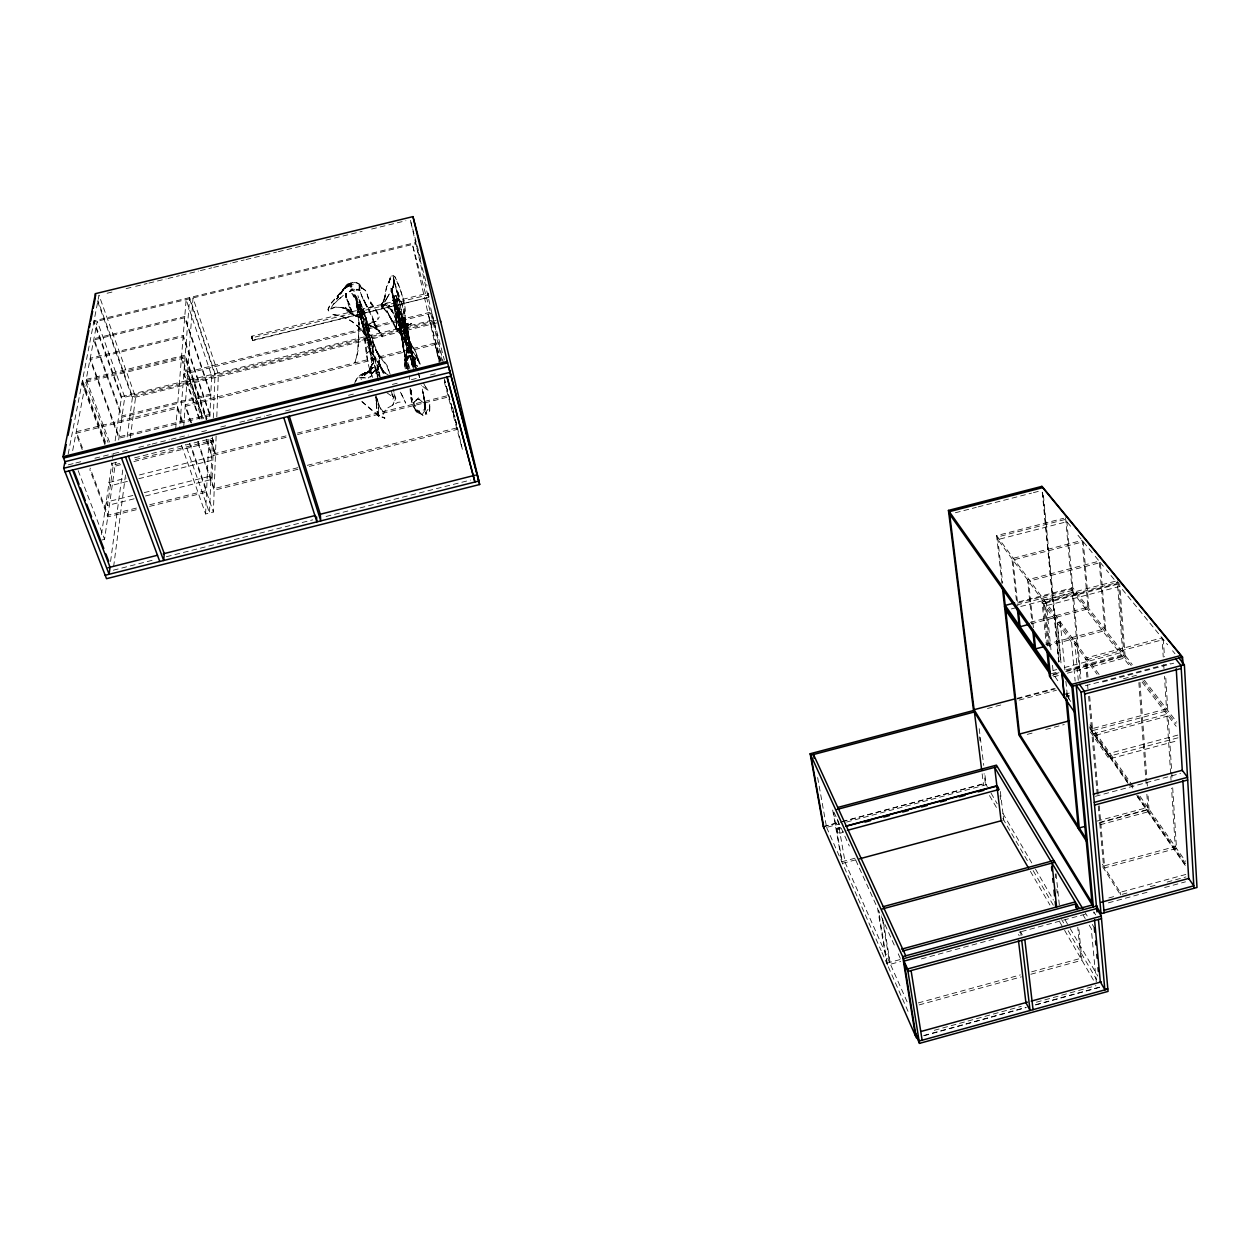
<?xml version="1.0" encoding="UTF-8"?>
<svg xmlns="http://www.w3.org/2000/svg" width="1260" height="1260" viewBox="0 0 1260 1260"><rect width="100%" height="100%" fill="white"/><g stroke="black" fill="none" stroke-linecap="round" stroke-linejoin="round"><path stroke-width="0.75" stroke-dasharray="5 3.75" d="M367.636 334.514L366.25 326.97L368.707 335.601L366.093 327.38L368.125 334.262M403.877 325.458L401.893 318.213L403.405 325.71M429.691 410.949L429.77 404.161L429.377 412.036L429.77 404.161M359.525 287.107L359.478 290.414L359.998 288.288L358.848 289.705L356.013 289.957L358.958 290.084L353.162 289.186L349.303 292.147M429.66 411.028L429.739 406.618M416.194 400.743L416.225 399.609L419.17 398.916L424.352 403.358L425.849 406.634L425.47 409.768L422.935 413.39L421.218 413.957L416.887 412.288L414.477 409.579L413.674 402.554L417.611 399.184M181.55 445.378L205.585 513.97L213.397 512.017L215.444 454.986L209.743 438.291M216.121 436.055L215.507 453.474L210.436 438.637M216.814 416.698L218.342 374.125L193.016 297.927L187.677 371.92L203.49 418.257M407.484 329.364L407.657 337.318L411.563 355.036L406.051 322.056L408.145 333.727L407.39 323.993L407.39 331.916L407.106 329.758L412.193 350.091L408.76 337.459L411.595 346.091L409.878 342.184L415.532 351.367L420.273 364.392M145.53 495.967L212.137 479.32L213.633 440.118L134.111 459.884M212.515 436.952L209.491 512.993L185.535 444.386M213.286 417.848L215.035 373.684L189.661 297.58L179.707 427.691M205.585 513.97L208.861 439.204M209.837 416.761L211.633 375.779L186.133 299.596L181.582 355.997L202.75 418.036M840.231 827.647C832.561 826.859 838.625 837.428 843.538 831.206M382.945 308.432L381.166 305.392L385.529 295.565L384.237 299.423L386.489 286.855L390.285 278.365L389.183 282.571L390.316 276.286L393.466 275.719L395.105 276.901C401.279 292.714 412.776 315.913 398.79 330.498L396.034 327.899L396.412 315.772L399.814 313.63L404.098 318.827L403.657 322.607L400.334 328.214L398.601 329.002L396.317 328.325L396.743 322.466L396.317 328.325M406.287 368.377L406.445 356.722L408.807 366.392M415.186 357.934L414.65 363.037L415.186 357.934C412.335 354.091 406.649 354.974 404.287 358.785L405.074 368.361M396.301 327.82L396.868 319.331M406.445 368.613L406.649 365.558M408.287 353.162L407.106 347.933L406.019 363.62L406.996 358.265L406.019 363.62L405.389 360.376L406.948 347.996M183.724 426.699L187.567 373.338L203.411 419.722M405.862 363.62L407.027 358.785L410.256 355.383L415.343 358.06L409.799 355.745L412.918 356.328L408.649 357.273L406.019 363.62L406.948 357.966L405.437 363.888L407.657 369.133L405.279 363.904L406.051 361.163L407.988 357.163L406.051 361.163L408.555 357.131L413.091 356.281L411.91 356.044M406.46 368.629L406.697 365.589L406.413 368.723M175.707 428.683L181.361 358.738L201.978 419.092M414.65 362.864L415.06 357.856L415.721 366.928L414.02 362.281L415.564 367.542L412.713 357.147L412.414 349.855L411.532 365.164L412.839 359.1L411.406 363.951L414.493 360.202L413.312 359.856L413.705 363.541L417.737 366.361L416.871 365.558M380.614 378.284L359.447 304.337L360.187 305.959M388.505 307.598L389.135 305.298L388.269 308.149L392.348 310.606L391.041 309.598L393.907 314.181L390.112 307.361L399.861 327.584L400.113 331.317L399.861 326.592L399.94 333.585L407.515 344.043L404.964 338.2L408.649 347.319L405.562 338.546L406.051 340.673C406.665 328.892 402.633 317.205 397.546 306.747L402.019 318.591L400.144 311.897L394.175 300.904L397.483 307.219L391.01 288.209L397.325 307.298L394.065 301.03C401.53 312.732 406.303 326.75 405.877 340.673L405.405 338.719L408.649 347.319L404.948 338.625L407.515 344.043L399.94 333.254L400.018 327.159L400.176 328.135L391.639 309.755L393.718 313.425L386.836 305.219M382.945 304.259L381.906 308.18L384.631 304.92L381.071 306.038M378.52 364.613L379.228 358.36L380.063 366.88L384.977 373.291L380.063 366.88L379.024 363.62L380.646 367.7L385.009 373.039M372.346 338.089L372.739 344.484L372.692 341.98L378.74 355.477L376.409 351.729L380.331 357.698L378.346 355.162L386.867 365.762L389.608 373.684M125.512 474.941L113.164 570.245L154.996 559.613M130.3 437.992L135.592 397.152L99.004 295.202L67.914 455.411M110.581 561.487L122.755 469.98M127.165 436.889L132.52 396.695L97.886 300.431M405.31 322.859L404.901 317L405.531 327.553M101.95 539.989L104.564 539.327L115.495 462.404M118.676 439.96L124.756 397.183L97.256 321.237L86.2 379.418L109.84 443.048M134.111 498.818L107.478 505.465L113.29 465.066L120.865 463.176M101.477 534.539L111.856 463.318M112.581 458.356L113.431 452.513M115.132 440.842L121.559 396.711L94.028 320.875L415.564 242.566M378.504 365.101L379.465 358.816L379.638 362.455M396.097 318.654L391.577 289.816L397.688 318.245L396.632 323.757L396.648 315.441L399.026 313.551L403.924 318.465L403.231 324.403M72.686 450.608L85.664 382.221L108.029 442.37M383.812 300.541L381.465 304.983L382.079 307.928L382.772 304.274M412.051 363.258L411.516 360.738A2.536 2.189 -13.9 0 1 413.941 360.124L414.65 362.612M376.315 372.109L375.795 369.574A2.536 2.189 -15.2 0 1 378.236 368.975L378.913 371.464M405.074 319.52L402.964 325.001L398.837 330.23L397.435 329.978L386.93 310.795L393.214 322.591L386.836 312.07L381.166 305.392L384.253 300.573L381.339 304.92L381.67 303.833M407.185 351.587L406.24 355.052M385.78 300.211L386.316 299.155L384.709 302.022L394.411 285.106L385.466 300.699M385.529 295.565L383.938 301.376L386.647 286.933L390.411 278.507L389.324 282.634L390.442 276.397L393.025 275.719L395.12 277.216C402.192 290.729 405.752 306.779 404.602 321.867L404.586 317.63L404.901 325.946L404.633 324.56M408.35 323.206L407.657 329.569L407.232 325.805L408.319 333.821L407.201 328.482L411.831 354.659L407.153 330.262L413.611 362.581L409.358 346.626L406.744 327.82L411.406 345.35M376.047 373.055L379.685 364.975L376.803 369.542L380.111 364.959L371.117 374.141M392.663 287.5L394.569 280.003L393.577 286.256L393.498 278.57L399.042 298.966L397.688 298.557L395.356 302.589L400.774 323.095L399.924 322.56L403.862 324.182L401.515 323.3L411.5 323.584L407.074 326.12L408.145 333.727M391.12 390.884L393.435 397.388L392.852 399.136L393.766 397.483L391.844 393.545L392.679 396.175M375.842 373.448L380.284 364.691L368.298 378.047M406.192 361.226L408.098 357.305L405.437 363.888L407.027 358.785L410.256 355.383L405.2 357.509M424.447 409.784L424.384 404.507L420.667 400.365L418.525 399.278L416.477 399.829L413.831 402.381L414.792 408.728L417.359 411.248L424.447 409.784L425.502 405.421L422.762 391.261L425.597 407.956L423.077 393.167M355.588 381.811L356.974 378.473L361.132 374.803L365.463 372.834L371.763 372.913L365.463 372.834L361.336 376.22L365.463 372.834L369.684 372.377L364.66 373.212L371.668 370.897L366.896 372.755L364.329 375.543L373.322 367.589L364.329 375.543L368.928 371.18L372.22 363.605L371.353 368.282L371.81 360.785L369.227 346.957L371.983 360.628L370.109 349.792L378.599 363.006L384.426 374.818M354.627 383.465C356.391 376.252 364.266 370.755 371.684 372.645L365.353 372.598L361.116 376.094L365.353 372.598L369.605 372.125L364.502 372.991L367.857 371.999L363.715 374.315L367.889 371.873L364.045 375.448L373.055 367.447L364.045 375.448L368.644 371.086L372.944 363.337L370.015 370.156L371.905 363.62L371.054 368.329L371.511 360.848L368.928 347.193L370.377 351.162L367.243 346.043L378.992 364.313L384.961 376.85M389.025 306.369L388.269 308.149L386.552 305.298M388.222 307.944L389.23 305.613L388.222 307.944L392.285 310.086L391.167 309.503M396.238 295.785L393.655 296.667M403.294 320.103L403.106 320.512A4.646 4.426 -9.6 0 0 401.357 320.938L400.774 320.465M365.573 331.49L365.495 329.758A4.662 4.426 -11.4 0 1 367.243 329.332L367.385 328.939M378.504 380.803L357.178 305.613M393.529 296.037C393.624 305.676 396.38 319.615 401.877 329.332L395.53 311.125L393.498 296.415M383.119 414.461L385.371 410.083M382.079 307.928L387.088 302.652L381.386 305.912L387.293 312.527L393.214 322.591L386.82 311.094L395.687 328.466L397.892 330.419L403.137 325.033L405.058 321.032L398.601 329.821L395.498 328.34L397.703 331.585L395.498 328.34L398.727 329.679L396.034 327.899L397.451 318.103L394.317 299.723M343.728 289.217L345.712 286.902L350.768 285.563L345.712 286.902L336.924 299.092L346.5 285.532L349.209 284.193L353.43 284.744L349.209 284.193L346.059 285.941L345.24 288.445L347.76 284.146L351.886 283.405L349.792 284.902L350.8 283.232L355.005 282.539L358.801 283.626L362.313 288.729L359.966 286.886L365.432 290.399L366.991 292.997L368.03 297.832L371.857 304.684L369.322 301.187L378.126 314.496L377.701 319.709L379.228 317.032C377.023 307.534 367.463 301.502 366.581 291.328L358.911 285.532L362.691 288.776C360.707 284.004 355.793 280.697 350.642 283.043L349.571 284.776L351.729 283.122L347.602 283.957L344.957 288.414L346.311 285.358L349.13 283.957L346.311 285.358L343.634 288.95L347.476 286.004L353.241 286.083L348.611 284.933L350.815 285.311L345.46 286.713L330.199 304.101L327.899 309.55L329.238 312.322M359.95 305.487L361.51 310.448A2.583 0.803 -12.8 0 1 359.021 311.062L357.1 303.676M390.884 290.131L392.789 287.564L394.726 280.035L393.718 286.256L393.529 277.389L394.49 284.445L393.529 277.389M428.006 409.39L425.817 412.099L426.573 415.516L426.211 412.13L426.825 414.445M342.767 290.399L345.539 287.453L348.39 286.43L344.421 288.398L330.482 304.18L328.151 309.503L329.207 312.118M412.745 364.045L414.949 363.683L412.776 364.03M368.739 342.767L368.644 340.767A4.662 2.268 -12.1 0 0 370.393 340.326L368.455 332.01M402.397 325.868L404.381 331.947A4.646 2.268 -12.7 0 0 406.13 331.522L406.35 330.624M351.902 288.965L349.24 291.784L352.359 290.367L354.343 291.091L351.02 289.894L349.24 291.784L352.359 290.367L351.02 289.894L351.902 288.965L358.391 289.406L359.777 288.052L359.132 290.572L359.257 287.107C361.809 302.29 373.165 314.386 376.535 329.726L373.968 323.867L380.173 332.687L372.818 326.639L367.605 324.749L377.055 328.734L368.928 325.111L362.518 325.615L366.833 323.521L362.344 325.316L371.07 323.599L364.014 324.639L369.668 325.017L367.731 324.324L375.575 327.789L379.606 331.616L372.645 319.646L374.519 324.088C371.968 309.346 359.242 298.888 359.021 283.705M343.318 295.36L333.853 303.975L330.75 309.046C336.656 305.597 343.917 307.786 349.776 310.259L341.854 307.282L352.391 314.606L361.037 318.055L357.415 316.323L361.289 319.174L357.824 316.134L361.431 318.071L352.674 314.433L344.295 307.912L335.16 307.062L330.64 308.826L333.475 303.991L342.815 295.722M367.825 352.658L366.55 353.351L373.842 347.366M370.03 377.102L371.952 375.433L368.503 378.142M383.827 305.582L387.166 302.825M402.712 331.081L399.436 332.876M418.525 397.814L415.123 401.231L415.375 406.492M399.546 316.843C400.822 318.26 389.828 293.548 397.561 300.384M360.817 307.975L358.139 308.511L355.95 300.053M404.255 326.844L403.531 322.875M387.875 407.846L398.002 402.302L403.31 401.782M393.514 296.226L393.829 296.068A4.268 3.244 -10.6 0 1 395.624 295.627L396.506 296.635M407.799 325.08L411.784 323.694L401.452 323.458M934.274 1030.318L1021.261 1006.362M1036.397 1002.204L1095.948 985.714M923.864 1035.5L1026.097 1007.339M1035.578 1004.74L1101.839 986.486M923.895 1035.752L1026.128 1007.606M1035.594 1004.992L1101.87 986.753M886.725 963.207L901.766 959.112M1108.406 902.837L1149.766 891.56M1164.634 887.512L1185.503 881.827M881.984 952.481L887.512 965.003L900.727 961.49M921.359 958.892L994.959 938.81M1022.285 934.904L1020.6 931.817L1017.529 932.668L1019.214 935.739M1021.387 931.612L1087.427 913.594M918.225 1002.928L1020.317 974.925M1031.672 971.806L1080.828 958.34L1077.757 927.187M919.123 1004.913L1021.356 976.862M1030.822 974.264L1081.931 960.246L1078.67 927.139M1102.374 864.25L1120.235 892.316L1185.802 874.456M1108.863 897.939L1116.391 895.892M1102.594 866.691L1120.439 894.789L1127.936 892.742M1150.222 886.678L1157.735 884.63M1167.138 882.063L1185.959 876.944M1096.987 821.111L1147.813 807.408L1138.914 794.698M1099.996 822.323L1148.994 809.109L1185.55 861.336M1099.082 823L1147.97 809.818L1146.852 794.162M1100.216 824.733L1149.167 811.534L1147.923 793.91M823.3 826.544L840.262 822.024M842.137 821.52L985.304 783.263L987.289 786.649M823.347 826.781L840.294 822.26M842.184 821.756L985.336 783.499L984.107 773.608M827.757 827.08L839.066 824.056M846.61 822.04L986.17 784.744L984.721 773.136M1177.801 735.1L1108.721 753.559L1109.162 758.977L1178.116 740.534M840.278 827.804L836.482 828.97M1177.958 737.809L1108.942 756.268L1090.042 729.178M836.687 830.104L840.389 828.702M855.067 858.202L841.806 861.761L832.466 808.873L833.191 810.448M855.792 859.808L842.515 863.383L833.522 812.338M1095.412 796.32L1180.525 773.451M1027.215 734.391L1034.617 732.422M1045.737 729.477L1064.259 724.547M1052.966 670.572L1056.746 669.58M1064.275 667.595L1122.66 652.176L1072.811 587.759L1018.364 601.981M1051.344 673.675L1058.872 671.674M1066.401 669.69L1122.865 654.79L1117.242 580.734M1058.951 672.714L1053.281 674.21L1059.928 683.739M1066.495 670.73L1125.054 655.263L1132.267 664.603M1052.447 675.234L1058.778 673.565M1065.629 671.753L1124.046 656.334L1118.439 582.215L1042.067 602.17L1046.351 644.931M1053.533 676.809L1059.88 675.139M1067.346 673.171L1125.243 657.877L1119.652 583.695M1017.04 698.339L1054.352 688.464M1017.292 698.953L1055.36 688.873M987.446 708.498L1004.236 704.056M1019.151 700.103L1056.447 690.244M1085.38 685.739L1170.162 663.295M1102.768 681.975L1173.658 663.201M1069.299 693.095L1065.582 694.071L1070.732 701.473M1123.4 678.762L1136.457 675.313M1065.818 696.701L1069.551 695.709M1030.239 622.346L1087.884 607.241L1082.151 540.383L1011.906 558.621L1016.631 602.406M1031.263 623.779L1088.986 608.659L1083.269 541.737L1012.93 560.007L1017.844 605.745M1060.384 622.03L1057.266 622.849L1061.125 663.091M1045.91 644.38L1104.673 628.929L1099.177 561.157L1027.53 579.82L1032.129 624.204M1046.966 645.876L1105.808 630.409L1100.342 562.574L1028.585 581.269L1033.389 627.622M1042.067 602.17L1071.583 642.332L1074.764 641.497L1078.276 680.274M1017.639 603.083L1071.976 588.892L1131.197 665.595M1016.757 604.973L1073.032 590.263M1115.352 581.222L1044.02 599.87L1048.651 646.474M1011.402 608.927L1018.899 606.973M1020.773 606.485L1073.268 592.767L1130.204 666.666M1117.793 584.183L1043.186 603.682L1047.564 646.648M1043.311 603.855L1046.383 603.052M1119.856 586.42L1046.524 605.603L1097.035 674.179M1001.952 583.522L996.597 535.642L1063.708 518.285M1064.779 519.577L997.589 536.965L1002.708 582.986M955.364 512.757L976.295 507.37M978.201 506.882L1031.515 493.148M1033.405 492.66L1039.122 491.195M360.313 307.928L358.565 308.731L377.984 376.504M396.711 298.998L395.057 299.77L413.595 367.132L413.8 364.959L415.076 366.77L396.569 299.407L395.372 298.069L394.963 299.376M166.399 556.731L312.764 519.845M326.072 516.49L470.531 480.06M132.867 495.463L106.202 502.11L107.478 505.465M144.302 492.597L210.971 475.949L212.137 479.32M136.442 508.063L107.998 515.183L90.058 468.011M149.72 504.74L206.608 490.518L190.78 444.969M297.832 467.696L214.232 488.597L197.883 441.22M307.33 465.318L457.396 427.77L444.323 378.866M136.253 509.733L107.761 516.868L89.791 469.633M149.546 506.41L206.545 492.156M297.911 469.287L214.184 490.234L197.174 440.969M309.33 466.42L457.742 429.282L444.654 380.315M68.261 464.845L73.978 463.428M75.883 462.955L83.507 461.065M94.941 458.231L112.109 453.978M114.014 453.49L127.355 450.182M138.789 447.347L150.239 444.512M152.145 444.04L169.297 439.772M171.202 439.299L188.354 435.047M201.71 431.739L207.427 430.322M220.768 426.998L226.485 425.581M239.841 422.273L245.558 420.856M247.464 420.383L264.616 416.115M266.522 415.642L274.144 413.752M285.595 410.917L293.218 409.027M348.5 395.309L356.123 393.419M367.558 390.568L375.181 388.678M392.348 384.426L398.065 383.009M411.406 379.685L417.123 378.268M430.479 374.96L436.196 373.543M111.825 463.475L119.416 461.601M134.615 457.821L212.468 438.307M120.661 464.688L113.053 466.735L111.715 462.94M133.906 461.554L213.586 441.583L212.31 437.866M286.036 435.913L211.822 454.387L206.75 439.567M297.454 433.062L449.678 395.152M286.099 437.393L211.775 455.899L206.041 439.204M297.533 434.542L448.103 397.042M109.053 482.501L126.189 478.06M139.482 474.925L211.727 456.75L212.861 460.247M127.418 481.367L110.297 485.809L109.085 482.328M138.789 478.705L212.877 460.073M431.912 313.204L183.803 374.267L199.694 420.651M121.559 396.711L435.897 319.284M436.18 320.465L121.37 398.018L93.791 322.087L415.816 243.652L426.967 285.611M132.52 396.695L434.763 322.214M436.921 322.891L132.363 397.94L97.634 301.471M251.921 338.499L251.764 336.2L427.943 293.155L428.4 294.84L252.205 337.743C251.197 333.68 253.197 340.783 252.441 338.105M252.567 338.641L252.661 340.609L428.983 297.281L252.504 340.294M107.084 293.249L114.707 291.391M126.126 288.619L133.733 286.776M135.639 286.319L147.058 283.547M148.963 283.075L166.084 278.917M167.989 278.46L179.408 275.688M181.314 275.231L198.45 271.073M200.356 270.616L211.775 267.844M213.68 267.372L230.8 263.214M232.706 262.757L244.125 259.985M246.031 259.529L263.167 255.37M265.072 254.898L276.491 252.126M278.397 251.669L308.842 244.282M310.748 243.81L316.465 242.424M325.978 240.125L362.14 231.352M371.653 229.036L386.883 225.335M388.789 224.879L405.909 220.72M407.201 356.643L410.035 356.092M359.447 304.337L356.879 305.314M406.445 356.69L410.067 356.029M359.32 377.764L365.636 377.638M365.762 377.921L359.1 377.827L361.604 379.402M375.827 395.041L378.898 404.791L377.669 414.902L378.205 412.461L378.882 416.099L377.669 414.902L376.063 401.578L377.401 415.06L384.835 418.036L378.882 416.099L377.102 414.099L384.835 418.036L378.803 415.721L362.155 401.641M410.146 388.537C410.351 396.553 411.217 405.877 417.202 411.768L419.58 411.878M333.081 314.527C347.807 315.929 358.974 325.111 367.054 336.908L363.557 329.191L356.706 304.101L359.037 324.812L358.785 322.245L358.675 338.152L357.352 353.839L354.926 362.817L358.06 350.579L359.132 322.387L359.368 324.796L355.005 294.856L355.871 298.211M332.939 314.701C349.272 316.496 362.407 327.6 369.007 342.295L364.423 331.852L356.517 302.227M383.15 417.501L384.835 418.036M403.641 330.498L404.334 333.254M395.262 302.101L395.372 302.132A2.567 0.803 -13.2 0 0 397.845 301.534L397.656 300.699M410.256 389.308C410.744 396.711 411.295 406.303 417.359 411.248M416.367 410.791L418.493 411.784M423.124 415.438L419.155 413.059L416.997 409.784L423.124 415.438L420.383 413.138M428.006 390.364L425.754 386.914M417.469 366.14L413.705 363.541L412.697 360.139L414.572 360.376L411.358 364.361L413.028 359.116L411.658 365.116L412.461 351.572L413.091 358.297L415.816 366.156M403.893 326.75L402.98 323.017M388.458 375.228L384.3 372.472L379.181 363.62L380.819 367.605L385.355 373.007M386.899 392.758L393.435 397.388M375.575 327.789L381.292 333.16L382.552 336.861L378.803 330.041M361.793 401.625L378.709 416.32L378.599 404.822L377.181 398.113M422.73 386.395L427.25 389.97L423.124 382.473M384.426 372.582L379.827 365.935M415.123 409.437L417.202 411.768M381.166 305.392L384.647 309.33M1070.575 526.239L1066.873 521.719L997.873 539.579L1044.288 602.595L1117.447 583.459L1106.343 569.914M1077.977 535.264L1094.011 554.857M1095.239 556.353L1098.94 560.873M1100.169 562.385L1105.114 568.402M1122.313 589.412L1143.135 614.848M1144.363 616.345L1167.642 644.774M1172.54 650.759L1174.997 653.751M367.731 329.411L367.038 328.072M399.814 322.371L400.711 323.474L395.215 302.085L397.625 298.399L399.656 299.833L397.782 293.769L402.98 318.906M1144.316 680.179L1176.84 722.201M1142.946 680.809L1176.005 723.634M1142.095 682.101L1176.178 726.327M996.597 535.642L1045.139 601.382L1049.753 648.034M1099.082 674.462L1046.257 602.878L1050.982 649.75M1089.979 724.768L1134.457 788.335M1066.322 692.937L1071.016 699.599M1089.869 726.579L1133.827 789.548M1137.969 795.501L1185.692 863.809M1065.865 693.74L1070.354 700.198M1089.49 727.603L1129.984 785.657M1136.74 795.328L1186.243 866.281M1066.543 695.205L1071.032 701.663M1090.152 729.067L1129.669 785.736M1137.37 796.777L1185.896 866.36M1090.278 731.84L1109.162 758.977M412.933 351.729L417.848 359.147L419.17 363.305M251.764 337.79L252.598 340.578M251.811 336.215L251.843 338.152M836.514 828.702L837.884 832.608M1095.664 914.886L1093.822 911.862L1094.184 915.752M1085.207 912.681L1087.222 916.036M1092.278 924.446L1094.31 927.801M408.445 346.909L404.161 337.034L408.161 353.162L404.082 337.397L406.287 344.075L405.421 342.184L416.036 356.202L419.17 363.825M1083.206 915.169L1085.222 918.54M1089.254 925.265L1091.27 928.62L1096.279 981.823M991.1 793.186L997.18 803.77M1002.944 813.44L1031.719 862.895M1035.5 869.164L1053.423 900.065M1065.094 919.816L1069.22 927.092M1070.181 928.541L1097.838 976.091M989.494 795.564L997.369 809.078M1002.85 818.512L1029.231 863.872M1033.153 870.597L1053.738 905.987M1061.644 919.564L1063.597 922.903M1068.149 930.731L1096.688 979.776M354.186 297.376L351.839 293.344C365.951 304.117 366.66 323.946 370.093 339.885L369.337 346.453L370.613 339.916C366.786 324.135 366.345 304.07 352.202 293.296L354.406 297.155M1030.412 871.353L1049.958 905.058M1059.77 922.005L1063.66 928.714M1064.621 930.384L1093.727 980.595M400.995 321.032L401.404 322.67M401.735 318.607L402.806 322.355M400.412 392.159L405.704 403.121L400.381 391.577M411.248 345.382L409.72 342.248L415.406 351.445L420.131 364.455M391.718 394.081L393.262 397.073M418.446 360.943L416.036 356.202L418.351 361.022M358.738 304.337L363.746 314.26L357.446 303.896L361.683 311.677L358.155 304.195L360.959 311.236L358.281 304.007M380.236 407.815L383.292 411.784L380.898 409.862L374.377 393.766M409.973 369.133L406.271 356.69M409.878 342.184L411.752 346.027L409.72 342.248M412.524 356.974L413.627 359.336M359.746 304.731L359.053 304.605A4.284 3.244 -9.1 0 0 357.257 305.046L357.273 305.881M833.994 812.228L849.319 845.995M855.776 860.218L877.543 908.192L886.41 961.317M894.269 945.063L878.378 910.035L887.56 965.081M898.238 953.82L900.632 959.065M907.09 1001.763L890.426 964.294L882.882 918.729M400.932 321.158L400.664 320.166M826.592 827.395L840.042 857.776M840.83 859.556L857.524 897.246M858.233 898.868L881.197 950.733M888.3 966.782L908.098 1011.496M396.113 295.706L416.871 371.291M424.147 404.744L425.675 408.287L424.462 410.492L425.659 405.405L423.218 393.057L425.723 407.468L421.565 385.229M346.941 298.966L352.674 314.433L350.327 305.676L346.799 298.841M378.047 413.91L377.039 411.5L378.803 415.721M399.026 295.47L394.034 280.98M397.892 292.241L403.735 310.48L407.815 337.648L413.768 362.187L406.712 332.356L407.295 334.845M346.862 299.801L350.39 306.81L350.957 312.118L346.846 299.943M415.611 366.109L417.548 371.149M358.565 308.731C364.801 311.614 351.351 298.841 361.982 318.245L357.62 303.361M78.199 470.657L104.564 539.327M364.66 329.143L364.455 328.277M82.467 448.056L76.261 431.723L177.487 406.712L183.188 423.108M82.183 449.647L75.962 433.298L177.361 408.24L182.432 422.84M367.29 328.498L366.755 327.238M105.289 443.599L82.215 381.733L185.157 356.454L206.671 419.674M104.942 444.812L81.947 383.135L185.062 357.824L205.978 419.249M105.525 442.118L82.483 380.315L185.267 355.099L207.002 418.966M428.337 294.651L427.912 293.013L428.29 294.651M395.057 299.77L396.254 301.108L396.569 299.407M364.534 328.797L364.298 327.836M405.279 368.834L404.428 359.163L407.437 368.03M415.611 369.385L414.099 365.164L414.808 368.251M372.739 377.496C363.132 355.934 365.998 331.884 360.628 309.346L361.573 318.402L359.651 301.455L371.684 337.334L357.934 295.69M357.352 305.755L357.667 307.046M189.536 443.394L213.397 512.017M367.022 327.757L366.408 326.198M191.599 422.998L185.299 404.775L434.779 343.13L439.299 360.061M190.858 422.73L185.189 406.303L435.094 344.531L439.63 361.494M404.428 359.163L406.744 365.951M394.049 393.703L395.231 398.916L392.679 405.342L395.782 398.428L393.12 389.072M199.773 419.17L183.913 372.834L431.613 311.897L444.355 360.029M212.468 438.48L213.57 441.756M189.567 298.762L214.987 374.96M400.601 320.308L400.428 319.426M390.206 374.425L387.182 365.699L375.496 349.555L379.055 355.383L372.771 341.208L373.653 346.799L373.212 340.688M364.061 327.458L359.037 311.062M366.691 326.812L366.219 325.615M403.231 319.662L402.727 318.386M402.349 318.638L403.358 322.214M363.888 326.923L363.51 325.71M400.491 319.945L400.286 318.985M379.481 376.661L378.252 373.842L377.827 376M357.745 306.936L358.218 308.464M409.012 372.645L405.058 359.809L408.98 372.55M361.573 310.354L366.14 325.064M401.467 332.293L400.837 324.67L397.987 314.417L402.302 341.507L401.263 332.53L402.034 338.971M368.077 330.797L368.566 332.057M398.223 295.612L395.813 287.69L408.35 338.956M393.923 297.155L394.254 298.604M399.971 317.945L400.223 319.095M410.855 351.666L412.303 356.438L409.358 346.626M365.825 331.978L367.385 337.759M400.066 318.607L399.798 317.363M403.641 348.327L405.877 360.281L401.042 324.891L398.113 314.149L403.121 347.555L407.972 367.636M396.506 296.95L396.9 297.943M403.594 320.938L404.176 322.623M414.335 366.156L412.823 361.037L414.225 366.534M402.523 317.41L402.066 316.134M394.317 298.494L394.537 299.581M390.852 288.209L413.768 370.062M403.893 321.977L404.35 323.237M418.194 372.834L419.738 378.268M401.641 323.159L402.932 328.183M407.815 367.715L402.964 347.571L401.42 332.482L402.444 341.381M360.077 308.353L379.307 375.637M359.336 300.589L362.266 310.936L359.667 299.754C362.849 320.418 366.125 340.877 367.605 361.777M404.255 323.19L405.326 326.781M402.286 316.717L407.988 337.711L401.735 301.849M410.099 350.044L412.146 357.368M378.976 371.716L379.858 375.118M376.378 372.361L377.591 376.378M428.888 296.935L428.589 295.643L428.825 296.73M356.958 300.384L355.304 294.43L357.163 301.581M412.115 363.51L412.351 364.329M367.479 337.743L367.904 339.302M440.89 361.447L427.912 312.811L412.43 244.487L432.857 321.284L442.024 361.037M440.701 360.943L428.211 314.118L439.362 363.337M444.37 382.079L462.404 449.505L455.427 419.233M405.452 327.553L406.066 329.899M378.362 369.148L372.645 347.76M375.748 369.794L369.81 347.539M420.683 259.024L410.256 219.665L443.299 362.36M418.73 373.936L419.706 377.622M367.589 338.546L368.093 340.074M408.886 340.657L414.067 360.313M408.807 340.688L408.429 338.924M411.469 360.959L405.83 339.57M412.414 364.171L412.776 365.526M412.681 365.542L412.949 366.203M406.145 340.42L405.61 338.704M372.802 348.658L372.425 346.894M370.141 348.39L370.361 349.256M356.312 299.88L358.517 308.259M406.145 329.868L406.602 331.994M394.096 299.376L396.79 309.692M405.389 337.853L405.704 338.704M405.169 337.034L405.484 337.869M372.204 346.043L372.346 346.941M369.605 346.689L369.92 347.539M407.578 335.57L407.783 336.389M406.429 326.939L410.287 350.154L406.429 326.939L407.452 336.971M407.468 336.53L409.72 345.445L407.263 331.364M405.279 337.05L404.775 335.412M371.999 345.209L372.141 346.091M369.385 345.854L369.7 346.689M407.5 335.632L406.822 332.561M405.074 336.231L404.57 334.656M371.794 344.389L371.92 345.272M369.495 345.87L368.991 344.248M354.706 294.998L355.541 298.368M371.716 344.452L370.786 340.121M369.29 345.067L368.802 343.476M404.507 333.963L403.924 331.963M410.571 388.883L412.146 400.255L410.54 389.655M366.014 317.378L367.542 323.615M371.527 343.665L370.849 340.798M402.554 340.279L398.097 315.457M406.523 331.317L414.587 366.849L407.279 335.648M409.72 345.445L405.61 332.231L406.634 334.199L403.279 329.38L405.752 332.861L402.46 333.506L402.586 336.325L402.46 333.506L405.342 332.482L407.72 337.585L406.192 324.67M368.912 343.507L368.298 341.35M452.812 407.878L455.002 417.344M407.09 328.592L408.681 339.286L405.956 323.536L408.634 335.412M403.483 348.343L405.72 360.344L401.656 335.333L403.94 349.177L401.83 337.932M392.474 294.068L391.419 289.06L396.191 320.182M396.947 309.661L397.94 315.473M408.083 366.55L408.523 368.865M817.63 777.53L826.245 825.473M837.569 819.189L845.192 862.659L889.592 962.419L881.717 914.981M405.011 356.423L398.396 321.127M404.838 356.438L400.837 324.67M408.209 336.105L409.642 346.201M979.193 728.658L983.761 765.403M979.54 736.88L980.012 740.754M982.139 773.829L983.603 785.437M1000.33 791.469L1003.07 814.338M1003.291 816.26L1003.747 820.071M1000.093 795.643L1000.55 799.454M1020.6 931.817L1021.057 935.707M1056.069 873.778L1059.676 908.303M1055.218 873.92L1055.612 877.747M1056.825 889.261L1057.219 893.088M1052.509 665.312L1053.47 675.045M1060.999 662.917L1057.14 622.676L1060.258 621.857L1064.92 669.958M1043.438 495.463L1059.408 661.421M1042.556 492.188L1058.92 661.925M1042.24 492.266L1058.62 662.004M1065.881 681.282L1067.472 696.796M409.264 376L409.594 379.402M1071.583 642.332L1075.142 681.093M1066.811 521.026L1080.938 678.132M1065.566 517.797L1080.072 678.636M1087.978 677.045L1086.466 659.846L1163.374 639.56L1164.46 656.822M1089.648 696.166L1092.672 730.595L1167.831 710.577L1165.658 676.022M1098.247 794.162L1093.144 735.95L1168.178 715.948L1172.099 778.286M1099.255 805.802L1104.705 867.888L1176.509 848.421L1172.587 786.082M1086.923 677.281L1085.238 658.177L1162.035 637.922L1163.248 657.09M1087.601 684.92L1087.931 688.747M1088.608 696.386L1091.459 728.863L1166.524 708.876L1164.46 676.274M1097.224 794.32L1091.932 734.218L1166.87 714.247L1170.682 774.585M1098.247 805.943L1103.524 866.045L1175.233 846.61L1171.548 788.209M1120.235 892.316L1120.439 894.789M401.956 336.514L401.042 324.891M1139.969 682.29L1146.947 780.192M1147.072 782.161L1147.356 786.067M1138.882 682.636L1146.301 786.35M411.453 390.033L411.973 400.239M375.7 397.183L377.149 405.405L375.401 397.136M1163.736 664.776L1163.972 668.603M1170.808 776.538L1171.044 780.428M425.628 412.366L425.644 414.556M397.845 308.668L398.885 316.953L397.845 308.668M350.8 283.232L351.13 287.185L350.8 283.232M350.642 283.043L350.863 287.154L350.642 283.043M347.366 284.807L346.784 286.918L347.366 284.807M347.146 284.666L346.5 286.886L347.602 283.957L347.146 284.666M342.531 290.257L336.641 298.998L344.169 288.225L348.39 286.177L342.531 290.257M376.709 373.007L379.244 372.456L376.709 373.007M370.582 306.967L369.274 307.55L372.991 306.889L370.582 306.967M209.948 414.304L119.117 436.795L90.216 358.265L183.236 335.491L209.948 414.304M209.884 415.705L118.928 438.228L89.964 359.604L183.125 336.798L209.884 415.705M210.83 393.955L122.094 415.879L93.933 338.704L184.763 316.528L210.83 393.955M210.782 395.293L121.905 417.233L93.697 339.98L184.669 317.756L210.782 395.293M375.952 321.379L369.763 322.56L375.952 321.379M355.808 315.74L351.304 313.582L345.413 307.219L350.894 312.984L355.808 315.74M355.635 315.992L351.193 313.819L345.382 307.471L350.705 313.173L355.635 315.992M394.522 302.038L392.868 300.431L396.27 304.542L394.522 302.038M394.6 301.896L392.884 300.053L396.396 304.447L394.6 301.896M364.581 319.741L360.439 313.677L364.581 319.741M414.697 362.407L411.894 357.305L414.697 362.407M365.526 302.983L363.856 299.88L367.337 306.92L365.526 302.983M365.211 303.03L363.652 300.069L367.038 306.952L365.211 303.03M377.527 353.162L374.882 347.618L379.89 358.864L377.527 353.162M399.026 309.771L397.53 306.337L400.255 313.252L399.026 309.771M366.172 318.985L363.51 312.827L366.802 320.906L366.172 318.985M403.452 338.31L401.956 334.073L405.232 343.397L403.452 338.31M403.594 338.247L402.113 333.979L405.342 343.271L403.594 338.247M364.801 333.616L359.998 315.677L364.801 333.616M399.53 314.449L398.16 308.495L399.53 314.449M394.837 300.668L391.907 289.579L395.356 302.589L394.837 300.668M411.941 354.422L408.854 339.003L411.941 354.422M399.325 316.402L398.16 308.495L399.325 316.402M361.935 318.575L360.974 309.283L361.935 318.575"/><path stroke-width="1.5" d="M997.306 786.965L996.928 785.767L998.44 788.335M998.692 789.721L998.471 788.319M998.644 789.595L847.366 830.34M63.662 468.263L64.953 461.695L448.56 366.55L479.666 484.517L106.517 578.687L63.662 468.263L449.946 372.377M64.26 454.498L66.213 444.638M68.04 435.409L71.159 419.674M71.82 416.304L74.97 400.475M75.616 397.215L88.862 330.388M89.428 327.521L90.184 323.678M90.751 320.843L92.641 311.283M93.224 308.322L95.287 297.927M95.665 296.021L95.445 293.659L412.965 216.625L440.732 321.946M65.662 463.554L63 456.655L95.445 293.659M921.233 1031.405L1027.436 1002.172M1031.231 1001.133L1101.413 981.823M1094.531 919.642L1100.311 981.855L1104.831 989.62L1107.823 988.801L1101.272 916.13L1096.641 908.57L903.987 961.096L907.578 968.987L919.485 1043.375L1108.06 991.399L1107.855 989.053L919.107 1041.059L915.547 1032.979M974.279 710.325L810.164 753.748L903.593 958.655L1097.129 905.908M1103.902 910.35L1193.803 885.827L1188.684 878.441L1101.114 902.302M1096.42 906.113L1101.051 913.658L1197 887.481L1184.369 664.729L1178.919 658.067M907.578 968.987L1101.272 916.13M1101.492 918.603L907.972 971.428L904.381 963.522M901.625 949.142L1075.253 901.892M902.522 951.095L1076.371 903.767L1076.953 909.61M1093.349 904.696L902.68 956.639L915.374 1035.515M1094.515 805.061L1187.692 780.003M1084.923 826.387L1079.269 827.914L1086.624 839.475M883.228 906.649L1053.817 860.501M882.173 908.995L1054.872 862.265M845.901 826.135L996.959 785.736M845.933 826.276L996.959 786.098M864.927 822.134L870.581 820.622M883.795 817.094L889.466 815.582M902.68 812.054L908.334 810.526M921.548 806.998L927.203 805.486M940.417 801.958L946.087 800.431M959.301 796.903L964.955 795.391M978.169 791.863L983.839 790.335M1093.286 794.162L1182.258 770.269L1187.534 777.326L1094.278 802.399M859.588 858.8L1001.857 820.575M1069.582 720.767L1019.545 734.06L1078.166 826.182M838.12 807.361L996.439 765.151L1083.175 909.311M836.971 809.456L997.353 766.663M1015.166 698.827L974.122 709.695L1091.947 902.538M1180.793 655.515L1071.661 684.385L1092.184 905.011M975.145 711.758L810.842 755.228L823.977 828.088M1182.542 657.106L1041.988 486.344L948.433 510.41L1072.89 686.133L1182.542 657.106L1182.998 664.965M1096.956 911.956L1076.182 685.251L1081.048 692.087L1184.369 664.729M1084.608 694.071L1181.25 668.462M1029.404 624.267L1020.096 626.708L1018.253 609.556M1043.17 646.884L1035.578 648.869L1033.987 633.418M1014.599 602.957L1005.212 605.399L1048.856 667.863M1042.681 487.651L949.331 511.67L981.666 769.955M108.061 567.724L157.531 555.25M163.249 553.817L315.473 515.45M319.284 514.49L475.319 475.177M105.194 575.269L478.753 481.052M63 456.655L447.205 361.431L479.052 481.588L440.465 320.812M63.551 458.073L447.584 362.864L412.965 216.625M65.079 471.901L450.923 376.063L449.536 370.235M998.55 789.831L997.322 787.784M1041.673 486.423L1182.179 657.2L1182.636 665.075M1175.659 658.933L1181.077 665.595L1193.944 888.316M1079.474 684.385L1084.356 691.22L1104.122 912.823M949.646 514.237L1071.914 687.22M1004.519 606.517L1050.226 672.068M1005.764 610.407L1050.257 674.32M1075.268 713.223L1049.454 676.037L1046.934 650.759M1086.844 841.9L1018.852 734.863L1002.377 587.365M1050.919 861.289L994.66 767.387L1001.101 820.78L1028.459 867.982M1079.19 908.444L1051.974 863.053L1056.62 907.153M997.101 785.941L998.392 788.193M356.233 299.376L357.903 302.683M905.767 955.804L813.503 754.519L814.196 758.362M915.91 1035.279L919.485 1043.375M823.3 826.544L916.319 1037.846L903.593 958.655M69.142 470.894L109.116 574.276L110.061 567.205L72.481 469.744M74.183 471.665L79.049 484.312M80.451 487.919L85.318 500.566M86.704 504.189L91.586 516.82M92.972 520.443L103.777 548.462M105.887 553.943L108.691 561.235M121.464 457.9L159.768 561.503M128.394 455.962L164.257 553.549L163.674 560.511L125.512 456.892M283.768 417.58L316.89 521.876L316.543 516.884M289.264 416.005L320.292 514.237L320.764 520.9L287.784 416.587M447.111 376.897L474.91 482.013L446.953 377.055M477.225 474.689L479.666 484.517M810.164 753.748L823.347 826.781M911.09 970.578L922.147 1040.225M948.433 510.41L973.523 710.53L1093.365 906.932L1072.89 686.133M1018.458 940.433L1025.908 1002.598L1030.05 1010.504L1021.734 940.369M1024.821 939.535L1033.058 1009.669M1003.354 588.735L1019.812 736.36M1017.245 608.123L1019.088 625.259M1051.533 867.038L1051.927 870.865M1052.746 878.535L1053.155 882.362M1053.958 890.033L1054.573 895.781M1055.171 901.53L1055.785 907.279M1032.727 630L1034.523 647.372M1048.021 652.318L1050.667 677.785M1075.442 903.845L1075.835 907.736M1062.038 672.683L1064.417 697.599M1061.912 672.509L1064.291 697.41M1067.078 699.599L1079.489 830.324M1065.944 697.977L1078.387 828.592M1094.31 927.801L1094.719 932.258M1095.539 941.094L1095.901 944.906M1096.783 954.403L1097.129 958.198M1098.011 967.696L1098.373 971.492M1098.421 919.438L1104.831 989.62M1081.048 692.087L1101.051 913.658M1176.242 668.761L1182.305 770.915M1182.888 780.727L1188.716 878.96M346.264 297.392L345.949 293.706L346.264 297.392"/></g></svg>
